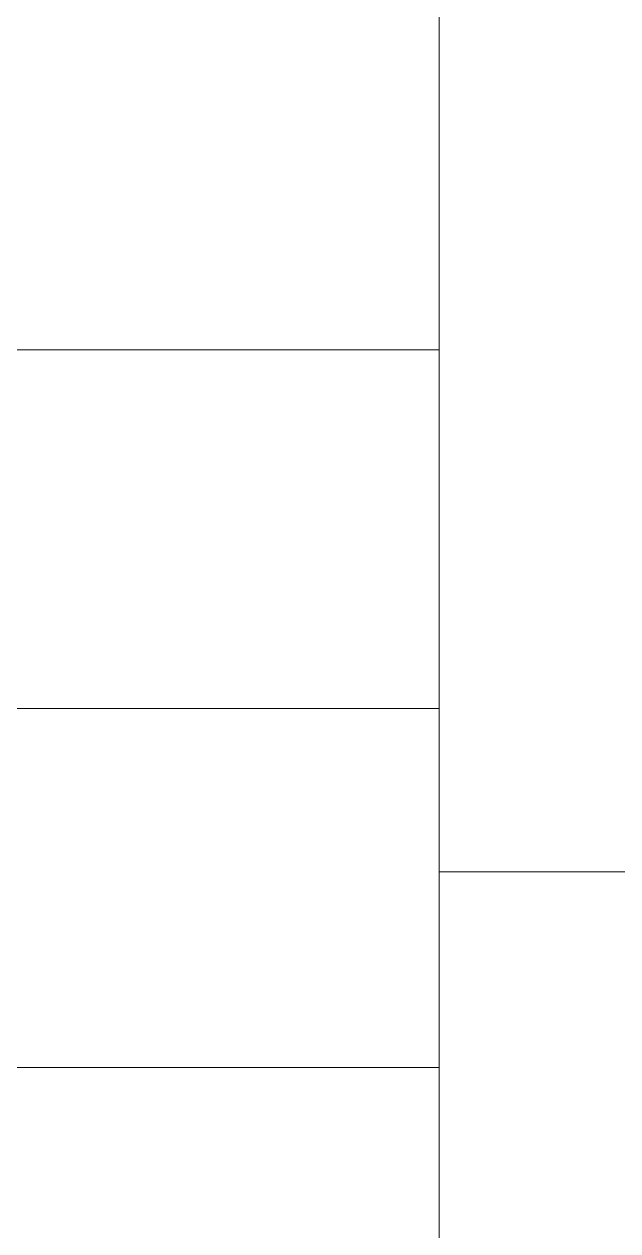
# Model space of a CAD drawing. Header units: millimetres. Extents: x 0 to 594, y 0 to 420.
# Drawn here: x 468.14 to 477.24, y 18.49 to 36.99 of the extents above; entities that cross this region are included whole.
import ezdxf

# ---------------------------------------------------------------- set-up
doc = ezdxf.new("R2010")
doc.units = ezdxf.units.MM
doc.header["$MEASUREMENT"] = 0
doc.linetypes.add('XKITLINE00', pattern=[0])

msp = doc.modelspace()

# ---------------------------------------------------------------- linework, layer by layer
at = {"color": 0, "linetype": 'XKITLINE00', "lineweight": 0}
for p, q in [((474.5, 56.5), (474.5, 10)), ((474.5, 10), (474.5, 24)), ((474.5, 24), (533, 24))]:
    msp.add_line(p, q, dxfattribs=at)
at = {"color": 1, "linetype": 'XKITLINE00', "lineweight": 0}
for p, q in [((474.5, 32), (404, 32)), ((474.5, 26.5), (404, 26.5)), ((474.5, 21), (404, 21))]:
    msp.add_line(p, q, dxfattribs=at)

doc.saveas('drawing.dxf')
